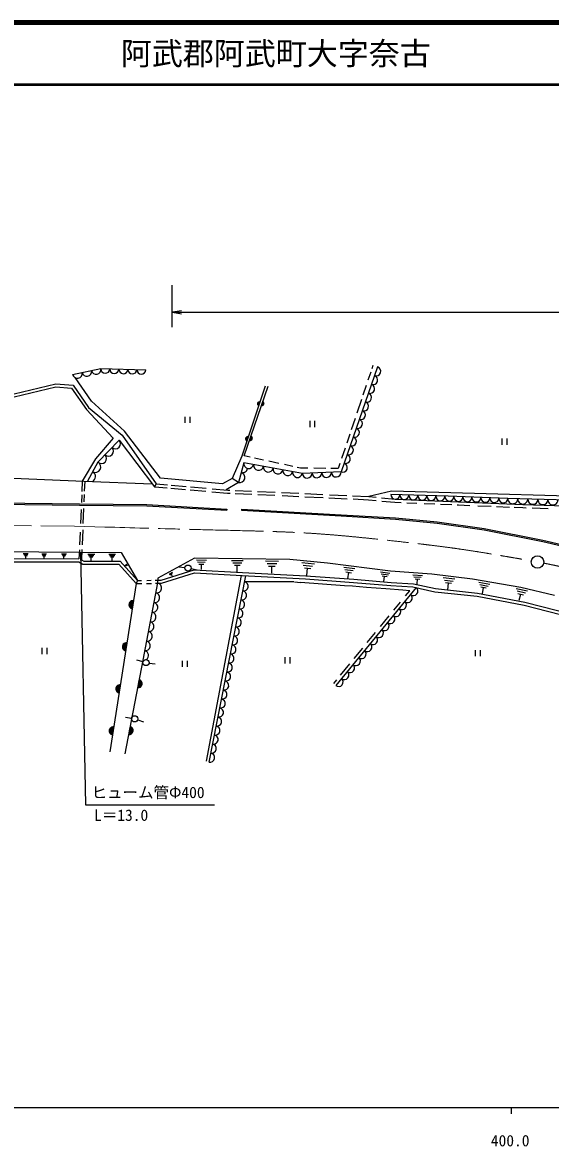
# Model space of a CAD drawing. Units: millimetres, scale not verified. Extents: x 40000 to 680000, y 20000 to 380000.
# Drawn here: x 389134 to 474356, y 198715 to 380000 of the extents above; entities that cross this region are included whole.
import ezdxf
from ezdxf.enums import TextEntityAlignment as Align

# ---------------------------------------------------------------- set-up
doc = ezdxf.new("R2010")
doc.units = ezdxf.units.MM
doc.header["$LTSCALE"] = 1000
doc.linetypes.add('CHAIN', pattern=[18.5, 12, -1.5, 3.5, -1.5])
for name, color, linetype, lineweight in [('M-BGD', 7, 'Continuous', 25), ('M-BMK', 2, 'CHAIN', 13), ('M-BMK-SRVR', 3, 'Continuous', 25), ('M-STR-STR3', 7, 'Continuous', 25), ('M-TTL', 2, 'Continuous', 140), ('M-TTL-BAND', 7, 'Continuous', 25), ('M-TTL-LINE', 7, 'Continuous', 50)]:
    doc.layers.add(name, color=color, linetype=linetype, lineweight=lineweight)
doc.layers.add('M-TTL-TXT', color=7, linetype='Continuous')
doc.styles.add('ＭＳ ゴシック', font='')
doc.styles.get('ＭＳ ゴシック').set_extended_font_data('MS Gothic')

# ---------------------------------------------------------------- blocks, each defined once
blk = doc.blocks.new('open_arrow')
at = {"color": 0, "linetype": 'Continuous', "lineweight": -2}
blk.add_lwpolyline([(7.5, 1.25), (0, 0), (7.5, -1.25)], dxfattribs=at)

msp = doc.modelspace()

# ---------------------------------------------------------------- linework, layer by layer
at = {"layer": 'M-BGD'}
for p, q in [((445696, 324690), (445506, 324125)), ((397236, 323242), (401765, 324176)), ((400271, 318901), (397656, 322729)), ((401765, 324176), (409048, 323989)), ((446443, 324456), (440561, 307509)), ((445338, 323627), (444895, 322313)), ((382224, 318808), (394497, 321740)), ((382313, 318315), (394534, 321234)), ((394497, 321740), (397329, 321491)), ((394534, 321234), (397052, 321014)), ((397052, 321014), (399442, 317572)), ((397329, 321491), (399814, 317914)), ((428282, 321328), (424547, 310030)), ((424921, 310124), (428796, 321328)), ((444606, 321455), (444080, 319896)), ((443846, 319202), (443096, 316977)), ((399442, 317572), (403785, 312947)), ((399814, 317914), (405230, 313441)), ((405593, 314092), (400271, 318901)), ((415377, 315406), (415377, 316406)), ((416127, 316406), (416127, 315406)), ((435538, 314753), (435538, 315753)), ((436288, 315753), (436288, 314753)), ((442812, 316133), (442192, 314296)), ((411429, 306482), (405593, 314092)), ((403785, 312947), (400916, 309603)), ((404730, 312646), (401319, 309089)), ((404730, 312646), (410419, 305112)), ((405230, 313441), (410696, 305590)), ((441953, 313585), (441476, 312169)), ((466556, 311896), (466556, 312896)), ((467306, 312896), (467306, 311896)), ((424547, 310030), (422960, 306436)), ((425856, 309918), (424921, 310124)), ((441203, 311361), (440628, 309655)), ((400916, 309603), (398787, 306038)), ((401319, 309089), (399630, 306003)), ((424874, 309003), (423987, 305829)), ((434305, 307276), (424874, 309003)), ((428049, 309434), (426596, 309754)), ((430532, 308886), (428907, 309245)), ((432758, 308396), (431409, 308693)), ((434025, 308116), (433491, 308234)), ((440362, 308867), (440094, 308070)), ((381412, 306787), (399031, 306027)), ((421419, 305595), (411429, 306482)), ((422960, 306436), (421419, 305595)), ((423987, 305829), (422960, 306436)), ((435170, 308107), (434025, 308116)), ((440561, 307509), (434305, 307276)), ((438099, 308085), (436137, 308100)), ((440094, 308070), (438916, 308079)), ((398787, 306038), (398716, 304378)), ((399031, 306027), (410063, 305584)), ((399186, 306021), (399118, 304418)), ((410696, 305590), (410419, 305112)), ((410419, 305112), (412482, 304935)), ((410696, 305590), (412519, 305434)), ((413088, 304883), (415471, 304679)), ((413144, 305380), (415547, 305174)), ((416197, 304616), (418740, 304398)), ((416279, 305111), (418769, 304897)), ((419753, 304813), (422273, 304597)), ((423987, 305829), (421993, 304621)), ((422273, 304597), (422601, 304581)), ((354595, 302905), (398343, 302356)), ((398692, 303796), (398640, 302589)), ((399095, 303874), (399044, 302669)), ((419695, 304316), (422240, 304098)), ((422240, 304098), (422637, 304079)), ((423450, 304041), (426143, 303916)), ((423470, 304541), (426104, 304418)), ((427084, 304372), (429893, 304241)), ((427108, 303871), (429869, 303742)), ((430948, 304192), (433716, 304063)), ((431025, 303688), (433738, 303561)), ((434719, 304016), (437618, 303881)), ((434724, 303515), (437641, 303379)), ((438587, 303335), (441524, 303198)), ((438662, 303832), (441506, 303700)), ((442416, 303657), (445018, 303536)), ((442526, 303151), (444995, 303036)), ((444969, 303038), (446203, 302915)), ((448698, 304424), (445018, 303536)), ((445018, 303536), (446220, 303416)), ((447066, 303331), (449272, 303111)), ((447155, 302820), (449222, 302614)), ((457835, 303584), (448581, 303862)), ((462107, 304035), (448698, 304424)), ((449272, 303111), (459506, 302700)), ((467459, 303214), (457835, 303584)), ((477207, 303583), (462107, 304035)), ((477176, 302937), (467459, 303214)), ((354593, 302705), (398341, 302156)), ((398341, 302156), (409202, 302059)), ((398343, 302356), (409209, 302259)), ((398592, 301453), (398497, 299202)), ((399000, 301621), (398897, 299208)), ((409202, 302059), (422120, 301320)), ((409209, 302259), (422132, 301520)), ((422132, 301520), (422120, 301320)), ((424478, 301520), (424467, 301320)), ((424467, 301320), (440577, 300420)), ((424478, 301520), (440588, 300620)), ((449252, 302612), (450273, 302571)), ((451148, 302536), (452775, 302470)), ((453952, 302423), (455672, 302354)), ((456622, 302315), (458403, 302244)), ((459274, 302209), (459485, 302200)), ((459485, 302200), (461322, 302123)), ((459506, 302700), (469902, 302262)), ((462610, 302069), (464769, 301978)), ((465620, 301942), (467725, 301853)), ((468500, 301820), (469883, 301762)), ((469883, 301762), (470413, 301744)), ((469902, 302262), (481191, 301869)), ((471417, 301709), (473975, 301620)), ((440577, 300420), (449325, 299914)), ((440588, 300620), (449340, 300114)), ((449325, 299914), (456043, 299264)), ((449340, 300114), (456067, 299463)), ((456043, 299264), (463628, 298180)), ((456067, 299463), (463662, 298378)), ((398437, 297808), (398350, 295747)), ((398853, 298158), (398750, 295747)), ((463628, 298180), (473094, 296302)), ((463662, 298378), (473137, 296497)), ((473094, 296302), (480758, 294494)), ((473137, 296497), (480804, 294689)), ((375092, 294727), (405075, 294533)), ((389267, 294335), (390077, 294335)), ((389367, 294175), (389977, 294175)), ((389467, 294015), (389867, 294005)), ((389667, 293515), (389667, 294015)), ((392237, 294315), (393027, 294315)), ((392337, 294155), (392927, 294155)), ((392427, 293995), (392827, 293995)), ((392627, 293575), (392627, 293995)), ((395437, 294295), (396227, 294295)), ((395537, 294135), (396127, 294135)), ((395637, 293975), (396027, 293975)), ((395827, 293565), (395837, 293975)), ((398317, 294964), (398254, 293495)), ((398719, 295008), (398648, 293336)), ((399667, 294265), (400787, 294265)), ((399807, 294045), (400647, 294045)), ((399937, 293815), (400497, 293815)), ((400217, 293205), (400217, 293815)), ((403067, 294245), (404167, 294245)), ((403207, 294025), (404027, 294025)), ((403337, 293805), (403887, 293805)), ((403607, 293235), (403617, 293805)), ((405075, 294533), (407721, 290000)), ((375148, 293074), (398224, 292995)), ((375219, 293573), (398250, 293495)), ((398224, 292995), (398893, 292641)), ((398652, 293334), (399017, 293141)), ((398893, 292641), (404671, 292641)), ((399017, 293141), (404894, 293141)), ((404671, 292641), (407502, 289496)), ((404894, 293141), (407721, 290000)), ((405627, 292355), (405817, 292465)), ((405767, 292545), (405867, 292385)), ((405807, 292625), (405957, 292385)), ((405847, 292705), (406047, 292385)), ((416922, 293625), (410973, 290404)), ((415347, 292055), (414357, 292175)), ((416337, 291915), (417327, 291745)), ((432310, 293412), (416922, 293625)), ((417207, 293325), (418847, 293295)), ((417407, 292995), (418637, 292975)), ((417607, 292655), (418427, 292645)), ((418007, 291775), (418017, 292655)), ((422867, 293245), (424757, 293215)), ((423097, 292865), (424517, 292845)), ((423327, 292485), (424277, 292475)), ((423787, 291305), (423807, 292485)), ((428357, 293165), (430457, 293145)), ((428617, 292745), (430187, 292725)), ((428867, 292325), (429917, 292305)), ((429387, 291195), (429397, 292315)), ((438337, 292774), (432310, 293412)), ((434217, 292915), (436257, 292695)), ((434427, 292485), (435957, 292315)), ((434637, 292045), (435657, 291935)), ((435017, 290805), (435147, 291995)), ((448549, 291498), (438337, 292774)), ((440997, 292135), (442757, 291915)), ((410552, 290055), (411510, 290073)), ((410973, 290404), (410952, 289647)), ((411510, 290073), (416835, 291730)), ((411590, 289575), (416897, 291226)), ((412787, 291045), (413337, 291345)), ((412917, 290975), (413327, 291195)), ((413037, 290895), (413317, 291045)), ((413357, 290655), (413177, 290975)), ((416835, 291730), (424629, 291293)), ((416897, 291226), (424602, 290793)), ((418832, 260855), (424494, 290800)), ((419252, 260726), (425173, 290765)), ((424602, 290793), (434823, 290282)), ((424629, 291293), (434855, 290781)), ((434823, 290282), (442568, 289693)), ((434855, 290781), (442608, 290191)), ((441177, 291755), (442497, 291595)), ((441347, 291375), (442227, 291265)), ((441657, 290255), (441787, 291325)), ((442608, 290191), (448618, 289681)), ((446897, 291395), (448427, 291205)), ((447047, 291075), (448197, 290925)), ((447197, 290745), (447967, 290645)), ((447467, 289785), (447587, 290695)), ((455215, 291001), (448549, 291498)), ((452147, 290925), (453667, 290815)), ((452317, 290615), (453457, 290525)), ((452487, 290295), (453247, 290235)), ((452817, 289425), (452867, 290265)), ((461739, 290221), (455215, 291001)), ((457047, 290485), (458937, 290255)), ((457237, 290075), (458657, 289905)), ((469539, 288874), (461739, 290221)), ((407502, 289496), (403249, 262345)), ((407721, 290000), (407502, 289496)), ((407502, 289496), (408417, 289514)), ((407721, 290000), (408351, 290013)), ((410952, 289647), (408534, 277133)), ((409155, 289528), (409942, 289543)), ((409203, 290029), (409893, 290042)), ((410582, 289555), (411590, 289575)), ((428001, 289774), (424978, 289774)), ((431164, 289774), (428001, 289774)), ((432916, 289774), (431164, 289774)), ((433014, 289767), (434008, 289692)), ((437562, 289425), (434008, 289692)), ((441106, 289160), (437562, 289425)), ((452694, 288866), (439689, 273070)), ((442376, 289064), (441106, 289160)), ((444668, 288889), (442376, 289064)), ((442568, 289693), (448583, 289182)), ((447757, 288653), (444668, 288889)), ((450510, 288443), (447757, 288653)), ((448583, 289182), (452160, 288985)), ((448618, 289681), (452228, 289482)), ((451660, 288355), (450510, 288443)), ((450964, 287508), (451660, 288355)), ((452160, 288985), (455698, 288199)), ((452228, 289482), (455780, 288693)), ((455780, 288693), (462572, 287947)), ((457427, 289665), (458377, 289555)), ((457757, 288455), (457907, 289615)), ((462767, 289745), (464547, 289435)), ((462927, 289355), (464267, 289115)), ((463087, 288955), (463977, 288795)), ((463357, 287875), (463537, 288875)), ((468797, 288735), (470627, 288315)), ((468947, 288325), (470317, 288005)), ((474999, 287598), (469539, 288874)), ((449071, 285206), (450131, 286495)), ((455698, 288199), (462499, 287452)), ((462499, 287452), (470086, 286037)), ((462572, 287947), (470194, 286525)), ((469087, 287905), (469997, 287685)), ((469317, 286825), (469547, 287795)), ((470194, 286525), (477992, 284517)), ((470086, 286037), (477870, 284032)), ((446927, 282598), (448325, 284298)), ((444789, 279998), (446134, 281634)), ((392315, 278134), (392315, 279134)), ((393065, 279134), (393065, 278134)), ((431539, 276634), (431539, 277634)), ((432289, 277634), (432289, 276634)), ((442668, 277417), (444049, 279097)), ((462230, 277777), (462230, 278777)), ((462980, 278777), (462980, 277777)), ((408534, 277133), (405660, 262052)), ((408587, 276895), (407617, 277155)), ((409567, 276695), (410557, 276555)), ((414969, 276063), (414969, 277063)), ((415719, 277063), (415719, 276063)), ((440468, 274742), (441955, 276551)), ((439361, 273395), (439854, 273994)), ((406757, 267755), (405767, 267885)), ((407727, 267535), (408677, 267215))]:
    msp.add_line(p, q, dxfattribs=at)
for centre in [(415843, 291999), (409065, 276769), (407255, 267693)]:
    msp.add_circle(centre, 500, dxfattribs=at)
for centre, radius, start, end in [((397991, 323398), 771, 191.6503, 11.6503), ((399500, 323709), 771, 191.6503, 11.6503), ((401010, 324021), 771, 191.6503, 11.6503), ((402493, 324157), 728, 178.5312, 358.5312), ((403950, 324120), 728, 178.5312, 358.5312), ((405406, 324083), 728, 178.5312, 358.5312), ((406863, 324045), 728, 178.5312, 358.5312), ((408319, 324008), 728, 178.5312, 358.5312), ((445708, 322338), 748, 250.85773, 70.85773), ((446198, 323750), 748, 250.85773, 70.85773), ((445217, 320926), 748, 250.85773, 70.85773), ((444727, 319513), 748, 250.85773, 70.85773), ((427348, 318504), 300, 71.70722, 251.70722), ((427348, 318504), 250, 71.70722, 251.70722), ((427348, 318504), 200, 71.70722, 251.70722), ((427348, 318504), 150, 71.70722, 251.70722), ((427348, 318504), 100, 71.70722, 251.70722), ((427348, 318504), 50, 71.70722, 251.70722), ((427827, 318527), 300, 250.92291, 70.92291), ((427827, 318527), 250, 250.92291, 70.92291), ((427827, 318527), 200, 250.92291, 70.92291), ((427827, 318527), 150, 250.92291, 70.92291), ((427827, 318527), 100, 250.92291, 70.92291), ((427827, 318527), 50, 250.92291, 70.92291), ((443747, 316689), 748, 250.85773, 70.85773), ((444237, 318101), 748, 250.85773, 70.85773), ((443257, 315277), 748, 250.85773, 70.85773), ((442766, 313864), 748, 250.85773, 70.85773), ((404161, 312054), 821, 226.20605, 46.20605), ((425481, 312855), 350, 71.70722, 251.70722), ((425481, 312855), 300, 71.70722, 251.70722), ((425481, 312855), 250, 71.70722, 251.70722), ((425481, 312855), 200, 71.70722, 251.70722), ((425481, 312855), 150, 71.70722, 251.70722), ((425481, 312855), 100, 71.70722, 251.70722), ((425481, 312855), 50, 71.70722, 251.70722), ((425890, 312925), 350, 250.92291, 70.92291), ((425890, 312925), 300, 250.92291, 70.92291), ((425890, 312925), 250, 250.92291, 70.92291), ((425890, 312925), 200, 250.92291, 70.92291), ((425890, 312925), 150, 250.92291, 70.92291), ((425890, 312925), 100, 250.92291, 70.92291), ((425890, 312925), 50, 250.92291, 70.92291), ((442276, 312452), 748, 250.85773, 70.85773), ((401887, 309682), 821, 226.20605, 46.20605), ((403024, 310868), 821, 226.20605, 46.20605), ((441296, 309628), 748, 250.85773, 70.85773), ((441786, 311040), 748, 250.85773, 70.85773), ((400897, 308318), 879, 241.31118, 61.31118), ((425660, 308859), 799, 169.62029, 349.62029), ((427232, 308571), 799, 169.62029, 349.62029), ((428804, 308284), 799, 169.62029, 349.62029), ((440806, 308215), 748, 250.85773, 70.85773), ((400053, 306775), 879, 294.08326, 61.31118), ((424209, 306622), 824, 254.38901, 74.38901), ((424652, 308210), 824, 254.38901, 351.23783), ((430375, 307996), 799, 169.62029, 349.62029), ((431947, 307708), 799, 169.62029, 349.62029), ((433519, 307420), 799, 169.62029, 349.62029), ((435087, 307305), 782, 182.13691, 2.13691), ((436651, 307363), 782, 182.13691, 2.13691), ((438215, 307422), 782, 182.13691, 2.13691), ((439779, 307480), 782, 182.13691, 2.13691), ((449307, 303837), 726, 178.03474, 358.03474), ((450759, 303787), 726, 178.03474, 358.03474), ((452211, 303737), 726, 178.03474, 358.03474), ((453664, 303688), 726, 178.03474, 358.03474), ((455116, 303638), 726, 178.03474, 358.03474), ((456568, 303588), 726, 178.03474, 358.03474), ((458020, 303538), 726, 178.03474, 358.03474), ((459472, 303488), 726, 178.03474, 358.03474), ((460925, 303438), 726, 178.03474, 358.03474), ((462377, 303389), 726, 178.03474, 358.03474), ((463829, 303339), 726, 178.03474, 358.03474), ((465281, 303289), 726, 178.03474, 358.03474), ((466733, 303239), 726, 178.03474, 358.03474), ((468269, 303191), 810, 178.36342, 358.36342), ((469889, 303145), 810, 178.36342, 358.36342), ((471508, 303098), 810, 178.36342, 358.36342), ((473128, 303052), 810, 178.36342, 358.36342), ((474747, 303006), 810, 178.36342, 358.36342), ((410785, 288785), 791, 259.06585, 79.06585), ((424548, 287595), 740, 258.84988, 78.84988), ((424835, 289048), 740, 258.84988, 78.84988), ((452230, 288302), 731, 230.53446, 50.53446), ((406970, 286102), 650, 81.09742, 261.09742), ((406970, 286102), 600, 81.09742, 261.09742), ((406970, 286102), 550, 81.09742, 261.09742), ((406970, 286102), 500, 81.09742, 261.09742), ((406970, 286102), 450, 81.09742, 261.09742), ((406970, 286102), 400, 81.09742, 261.09742), ((406970, 286102), 350, 81.09742, 261.09742), ((410185, 285678), 791, 259.06585, 79.06585), ((410485, 287232), 791, 259.06585, 79.06585), ((424262, 286143), 740, 258.84988, 78.84988), ((450372, 286046), 731, 230.53446, 50.53446), ((451301, 287174), 731, 230.53446, 50.53446), ((406970, 286102), 300, 81.09742, 261.09742), ((406970, 286102), 250, 81.09742, 261.09742), ((406970, 286102), 200, 81.09742, 261.09742), ((406970, 286102), 150, 81.09742, 261.09742), ((406970, 286102), 100, 81.09742, 261.09742), ((406970, 286102), 50, 81.09742, 261.09742), ((409885, 284124), 791, 259.06585, 79.06585), ((423976, 284691), 740, 258.84988, 78.84988), ((449443, 284917), 731, 230.53446, 50.53446), ((409585, 282571), 791, 259.06585, 79.06585), ((423689, 283238), 740, 258.84988, 78.84988), ((447585, 282661), 731, 230.53446, 50.53446), ((448514, 283789), 731, 230.53446, 50.53446), ((409284, 281017), 791, 259.06585, 79.06585), ((423117, 280333), 740, 258.84988, 78.84988), ((423403, 281786), 740, 258.84988, 78.84988), ((446656, 281533), 731, 230.53446, 50.53446), ((405907, 279314), 650, 81.09742, 261.09742), ((405907, 279314), 600, 81.09742, 261.09742), ((405907, 279314), 550, 81.09742, 261.09742), ((405907, 279314), 500, 81.09742, 261.09742), ((405907, 279314), 450, 81.09742, 261.09742), ((405907, 279314), 400, 81.09742, 261.09742), ((405907, 279314), 350, 81.09742, 261.09742), ((405907, 279314), 300, 81.09742, 261.09742), ((405907, 279314), 250, 81.09742, 261.09742), ((405907, 279314), 200, 81.09742, 261.09742), ((405907, 279314), 150, 81.09742, 261.09742), ((405907, 279314), 100, 81.09742, 261.09742), ((405907, 279314), 50, 81.09742, 261.09742), ((408984, 279464), 791, 259.06585, 79.06585), ((422831, 278881), 740, 258.84988, 78.84988), ((444798, 279276), 731, 230.53446, 50.53446), ((445727, 280404), 731, 230.53446, 50.53446), ((408684, 277910), 791, 305.16511, 79.06585), ((422544, 277428), 740, 258.84988, 78.84988), ((442940, 277019), 731, 230.53446, 50.53446), ((443869, 278148), 731, 230.53446, 50.53446), ((422258, 275976), 740, 258.84988, 78.84988), ((442011, 275891), 731, 230.53446, 50.53446), ((407815, 273363), 650, 259.20843, 79.20843), ((407815, 273363), 600, 259.20843, 79.20843), ((407815, 273363), 550, 259.20843, 79.20843), ((407815, 273363), 500, 259.20843, 79.20843), ((407815, 273363), 450, 259.20843, 79.20843), ((407815, 273363), 400, 259.20843, 79.20843), ((421686, 273071), 740, 258.84988, 78.84988), ((421972, 274524), 740, 258.84988, 78.84988), ((440153, 273635), 731, 230.53446, 50.53446), ((441082, 274763), 731, 230.53446, 50.53446), ((404844, 272527), 650, 81.09742, 261.09742), ((404844, 272527), 600, 81.09742, 261.09742), ((404844, 272527), 550, 81.09742, 261.09742), ((404844, 272527), 500, 81.09742, 261.09742), ((404844, 272527), 450, 81.09742, 261.09742), ((404844, 272527), 400, 81.09742, 261.09742), ((404844, 272527), 350, 81.09742, 261.09742), ((404844, 272527), 300, 81.09742, 261.09742), ((404844, 272527), 250, 81.09742, 261.09742), ((404844, 272527), 200, 81.09742, 261.09742), ((404844, 272527), 150, 81.09742, 261.09742), ((404844, 272527), 100, 81.09742, 261.09742), ((404844, 272527), 50, 81.09742, 261.09742), ((407815, 273363), 350, 259.20843, 79.20843), ((407815, 273363), 300, 259.20843, 79.20843), ((407815, 273363), 250, 259.20843, 79.20843), ((407815, 273363), 200, 259.20843, 79.20843), ((407815, 273363), 150, 259.20843, 79.20843), ((407815, 273363), 100, 259.20843, 79.20843), ((407815, 273363), 50, 259.20843, 79.20843), ((421399, 271619), 740, 258.84988, 78.84988), ((421113, 270166), 740, 258.84988, 78.84988), ((420827, 268714), 740, 258.84988, 78.84988), ((420254, 265809), 740, 258.84988, 78.84988), ((420540, 267262), 740, 258.84988, 78.84988), ((403780, 265739), 650, 81.09742, 261.09742), ((403780, 265739), 600, 81.09742, 261.09742), ((403780, 265739), 550, 81.09742, 261.09742), ((403780, 265739), 500, 81.09742, 261.09742), ((403780, 265739), 450, 81.09742, 261.09742), ((403780, 265739), 400, 81.09742, 261.09742), ((403780, 265739), 350, 81.09742, 261.09742), ((403780, 265739), 300, 81.09742, 261.09742), ((403780, 265739), 250, 81.09742, 261.09742), ((403780, 265739), 200, 81.09742, 261.09742), ((403780, 265739), 150, 81.09742, 261.09742), ((403780, 265739), 100, 81.09742, 261.09742), ((403780, 265739), 50, 81.09742, 261.09742), ((406378, 265822), 650, 259.20843, 79.20843), ((406378, 265822), 600, 259.20843, 79.20843), ((406378, 265822), 550, 259.20843, 79.20843), ((406378, 265822), 500, 259.20843, 79.20843), ((406378, 265822), 450, 259.20843, 79.20843), ((406378, 265822), 400, 259.20843, 79.20843), ((406378, 265822), 350, 259.20843, 79.20843), ((406378, 265822), 300, 259.20843, 79.20843), ((406378, 265822), 250, 259.20843, 79.20843), ((406378, 265822), 200, 259.20843, 79.20843), ((406378, 265822), 150, 259.20843, 79.20843), ((406378, 265822), 100, 259.20843, 79.20843), ((406378, 265822), 50, 259.20843, 79.20843), ((419968, 264357), 740, 258.84988, 78.84988), ((419682, 262904), 740, 258.84988, 78.84988), ((419395, 261452), 740, 258.84988, 78.84988)]:
    msp.add_arc(centre, radius, start, end, dxfattribs=at)
at = {"layer": 'M-BMK'}
msp.add_line((373610, 299024), (397541, 298755), dxfattribs=at)
for points, knots in [([(397541, 298755), (406201, 298518), (414861, 298281), (423525, 298065), (427596, 297964), (431668, 297867), (435730, 297611), (440053, 297339), (444364, 296887), (448673, 296419), (452408, 296013), (456140, 295596), (459856, 295056), (462019, 294742), (464177, 294387), (466332, 294021), (466691, 293960), (467050, 293899), (467409, 293838), (467769, 293776), (468128, 293714), (468487, 293653), (468846, 293591), (469205, 293529), (469564, 293467), (469759, 293433), (469954, 293399), (470149, 293365), (470279, 293342), (470409, 293319), (470539, 293296), (470561, 293293), (470582, 293289), (470604, 293285), (470626, 293281), (470647, 293277), (470669, 293274), (470691, 293270), (470712, 293266), (470734, 293262), (470793, 293252), (470853, 293241), (470912, 293231), (470971, 293220), (471031, 293210), (471090, 293199), (471149, 293189), (471209, 293178), (471268, 293168)], [0, 0, 0, 0, 1, 1, 1, 2, 2, 2, 3, 3, 3, 4, 4, 4, 5, 5, 5, 6, 6, 6, 7, 7, 7, 8, 8, 8, 9, 9, 9, 10, 10, 10, 11, 11, 11, 12, 12, 12, 13, 13, 13, 14, 14, 14, 15, 15, 15, 16, 16, 16, 16]), ([(473220, 292807), (473300, 292791), (473380, 292776), (473460, 292760), (473540, 292745), (473620, 292729), (473700, 292713), (473780, 292697), (473859, 292682), (473939, 292666), (473954, 292663), (473969, 292660), (473983, 292657), (473998, 292654), (474013, 292651), (474027, 292648), (474042, 292645), (474057, 292642), (474072, 292639), (474292, 292594), (474512, 292549), (474733, 292503), (474997, 292447), (475261, 292391), (475524, 292332), (475826, 292264), (476127, 292193), (476428, 292121), (476729, 292049), (477029, 291975), (477329, 291899), (477629, 291823), (477929, 291745), (478228, 291665), (480180, 291147), (482114, 290560), (484039, 289947), (486344, 289214), (488636, 288445), (490908, 287620), (494144, 286445), (497340, 285158), (500497, 283784), (503347, 282544), (506164, 281233), (508982, 279922)], [0, 0, 0, 0, 1, 1, 1, 2, 2, 2, 3, 3, 3, 4, 4, 4, 5, 5, 5, 6, 6, 6, 7, 7, 7, 8, 8, 8, 9, 9, 9, 10, 10, 10, 11, 11, 11, 12, 12, 12, 13, 13, 13, 14, 14, 14, 15, 15, 15, 15])]:
    msp.add_open_spline(points, degree=3, knots=knots, dxfattribs=at)
at = {"layer": 'M-BMK-SRVR'}
msp.add_circle((472256, 292991), 1000, dxfattribs=at)
at = {"layer": 'M-STR-STR3'}
for p, q in [((413297, 330840), (413297, 337639)), ((413344, 333263), (556326, 333263)), ((398478, 294576), (399308, 253814)), ((399308, 253814), (420102, 253814))]:
    msp.add_line(p, q, dxfattribs=at)
at = {"layer": 'M-TTL'}
msp.add_line((680000, 380000), (40000, 380000), dxfattribs=at)
at = {"layer": 'M-TTL-BAND'}
for p, q in [((40000, 205000), (579000, 205000)), ((468000, 205000), (468000, 204000))]:
    msp.add_line(p, q, dxfattribs=at)
at = {"layer": 'M-TTL-LINE'}
msp.add_line((40000, 370000), (680000, 370000), dxfattribs=at)

# ---------------------------------------------------------------- block references
at = {"layer": 'M-STR-STR3', "xscale": 193, "yscale": 193}
msp.add_blockref('open_arrow', (413344, 333263), dxfattribs=at)

# ---------------------------------------------------------------- texts
at = {"layer": 'M-STR-STR3', "style": 'ＭＳ ゴシック'}
for s, p in [('ヒューム管Φ400', (400283, 254359)), ('L＝13.0', (400693, 250687))]:
    msp.add_text(s, height=1833, dxfattribs=at).set_placement(p, align=Align.BOTTOM_LEFT)
at = {"layer": 'M-TTL-BAND', "style": 'ＭＳ ゴシック'}
msp.add_text('400.0', height=1833, dxfattribs=at).set_placement((467844, 198195), align=Align.BOTTOM_CENTER)
at = {"layer": 'M-TTL-TXT', "style": 'ＭＳ ゴシック'}
msp.add_text('阿武郡阿武町大字奈古', height=3666, dxfattribs=at).set_placement((405024, 375000), align=Align.MIDDLE_LEFT)

doc.saveas('drawing.dxf')
